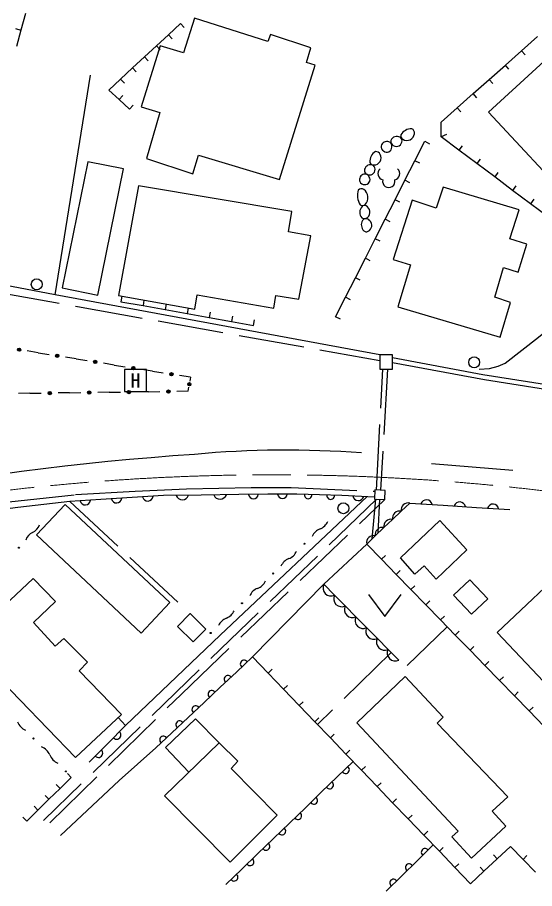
# Model space of a CAD drawing. Units: millimetres, scale not verified. Extents: x 40000 to 680000, y 20000 to 380000.
# Drawn here: x 479385 to 526638, y 260028 to 339575 of the extents above; entities that cross this region are included whole.
import ezdxf
from ezdxf.enums import TextEntityAlignment as Align

# ---------------------------------------------------------------- set-up
doc = ezdxf.new("R2010")
doc.units = ezdxf.units.MM
doc.header["$LTSCALE"] = 1000
doc.linetypes.add('CHAIN', pattern=[18.5, 12, -1.5, 3.5, -1.5])
doc.linetypes.add('DASHED', pattern=[7.5, 6, -1.5])
for name, color, linetype, lineweight in [('M-BGD', 7, 'Continuous', 25), ('M-BGD-EXST', 7, 'Continuous', 25), ('M-BMK', 2, 'CHAIN', 13)]:
    doc.layers.add(name, color=color, linetype=linetype, lineweight=lineweight)
doc.styles.add('ＭＳ ゴシック', font='')
doc.styles.get('ＭＳ ゴシック').set_extended_font_data('MS Gothic')

msp = doc.modelspace()

# ---------------------------------------------------------------- linework, layer by layer
at = {"layer": 'M-BGD'}
for p, q in [((480109, 339936), (479705, 338425)), ((493186, 337996), (494278, 339008)), ((494278, 339008), (494618, 338642)), ((479222, 338554), (479705, 338425)), ((479705, 338425), (479301, 336913)), ((492094, 336984), (493186, 337996)), ((493526, 337629), (493186, 337996)), ((525433, 336522), (526898, 337825)), ((491002, 335972), (492094, 336984)), ((492434, 336617), (492094, 336984)), ((523968, 335220), (525433, 336522)), ((525765, 336149), (525433, 336522)), ((489910, 334960), (491002, 335972)), ((491342, 335605), (491002, 335972)), ((488818, 333948), (489910, 334960)), ((490250, 334593), (489910, 334960)), ((522503, 333918), (523968, 335220)), ((524300, 334846), (523968, 335220)), ((487726, 332936), (488818, 333948)), ((489158, 333581), (488818, 333948)), ((521038, 332616), (522503, 333918)), ((522835, 333544), (522503, 333918)), ((488672, 332070), (487726, 332936)), ((519573, 331314), (521038, 332616)), ((521370, 332242), (521038, 332616)), ((489009, 332439), (488672, 332070)), ((489617, 331204), (488672, 332070)), ((489955, 331573), (489617, 331204)), ((518108, 330011), (519573, 331314)), ((519905, 330940), (519573, 331314)), ((518093, 328668), (518108, 330011)), ((518575, 328884), (518093, 328668)), ((519727, 327447), (518093, 328668)), ((515699, 326482), (516604, 328263)), ((516604, 328263), (517050, 328036)), ((520026, 327848), (519727, 327447)), ((521361, 326227), (519727, 327447)), ((485834, 326398), (483488, 314875)), ((489068, 325740), (485834, 326398)), ((514794, 324701), (515699, 326482)), ((516145, 326255), (515699, 326482)), ((521660, 326628), (521361, 326227)), ((522995, 325007), (521361, 326227)), ((486722, 314217), (489068, 325740)), ((523295, 325407), (522995, 325007)), ((513890, 322921), (514794, 324701)), ((515240, 324475), (514794, 324701)), ((524630, 323786), (522995, 325007)), ((524929, 324187), (524630, 323786)), ((526264, 322566), (524630, 323786)), ((526563, 322967), (526264, 322566)), ((512985, 321140), (513890, 322921)), ((514335, 322694), (513890, 322921)), ((527898, 321346), (526264, 322566)), ((512080, 319359), (512985, 321140)), ((513430, 320913), (512985, 321140)), ((511175, 317579), (512080, 319359)), ((512526, 319133), (512080, 319359)), ((510270, 315798), (511175, 317579)), ((511621, 317352), (511175, 317579)), ((482845, 314255), (476483, 315439)), ((509365, 314017), (510270, 315798)), ((510716, 315571), (510270, 315798)), ((483488, 314875), (486722, 314217)), ((488930, 314110), (488842, 313618)), ((488842, 313618), (490860, 313257)), ((490948, 313750), (490860, 313257)), ((508460, 312237), (509365, 314017)), ((509811, 313791), (509365, 314017)), ((490860, 313257), (492879, 312897)), ((492967, 313389), (492879, 312897)), ((492879, 312897), (494898, 312536)), ((494986, 313028), (494898, 312536)), ((497004, 312668), (496917, 312176)), ((494898, 312536), (496917, 312176)), ((496917, 312176), (498935, 311815)), ((499023, 312307), (498935, 311815)), ((500954, 311454), (501042, 311947)), ((508906, 312010), (508460, 312237)), ((498935, 311815), (500954, 311454)), ((481280, 308957), (480286, 309117)), ((481280, 308957), (482274, 308797)), ((513661, 308768), (512511, 308768)), ((512511, 308768), (512511, 307468)), ((513661, 307468), (513661, 308768)), ((484759, 308396), (483765, 308556)), ((484759, 308396), (485753, 308236)), ((488238, 307836), (487244, 307996)), ((488238, 307836), (489232, 307676)), ((491717, 307275), (490723, 307435)), ((491717, 307275), (492711, 307115)), ((512511, 307468), (513661, 307468)), ((495196, 306714), (494202, 306875)), ((495196, 306714), (495137, 306349)), ((494990, 305437), (495049, 305802)), ((480531, 305251), (479498, 305238)), ((480531, 305251), (481563, 305264)), ((484145, 305297), (483113, 305284)), ((484145, 305297), (485178, 305311)), ((487760, 305344), (486727, 305331)), ((487760, 305344), (488793, 305357)), ((491375, 305390), (490342, 305377)), ((491375, 305390), (492408, 305403)), ((494990, 305437), (493957, 305423)), ((517214, 298857), (524663, 298240)), ((496177, 295957), (492730, 295907)), ((499624, 296007), (496177, 295957)), ((502275, 296032), (499624, 296007)), ((504926, 296057), (502275, 296032)), ((506979, 295994), (504926, 296057)), ((509032, 295932), (506979, 295994)), ((512018, 295782), (509032, 295932)), ((512052, 296428), (512008, 295599)), ((512991, 296379), (512052, 296428)), ((512947, 295550), (512991, 296379)), ((487018, 295545), (484162, 295364)), ((489874, 295726), (487018, 295545)), ((492730, 295907), (489874, 295726)), ((512008, 295599), (512947, 295550)), ((515243, 295225), (514454, 294478)), ((515243, 295225), (518285, 295029)), ((483741, 295104), (481130, 292316)), ((493317, 286136), (483741, 295104)), ((514454, 294478), (513665, 293731)), ((518285, 295029), (521327, 294832)), ((521327, 294832), (524368, 294635)), ((513665, 293731), (512876, 292984)), ((512876, 292984), (512086, 292237)), ((481130, 292316), (490706, 283347)), ((512086, 292237), (511297, 291491)), ((512646, 290106), (511297, 291491)), ((513004, 290454), (512646, 290106)), ((513995, 288721), (512646, 290106)), ((514353, 289070), (513995, 288721)), ((515344, 287336), (513995, 288721)), ((520736, 288224), (519240, 286823)), ((522377, 286473), (520736, 288224)), ((508359, 286827), (507380, 287818)), ((515703, 287685), (515344, 287336)), ((516694, 285951), (515344, 287336)), ((509337, 285836), (508359, 286827)), ((519240, 286823), (520881, 285071)), ((520881, 285071), (522377, 286473)), ((490706, 283347), (493317, 286136)), ((510315, 284845), (509337, 285836)), ((517052, 286300), (516694, 285951)), ((518043, 284566), (516694, 285951)), ((495161, 285143), (493998, 283972)), ((496594, 283720), (495161, 285143)), ((511293, 283854), (510315, 284845)), ((518401, 284915), (518043, 284566)), ((519392, 283181), (518043, 284566)), ((493998, 283972), (495432, 282549)), ((495432, 282549), (496594, 283720)), ((512271, 282863), (511293, 283854)), ((519750, 283530), (519392, 283181)), ((513250, 281872), (512271, 282863)), ((520741, 281796), (519392, 283181)), ((514228, 280881), (513250, 281872)), ((521099, 282145), (520741, 281796)), ((522090, 280411), (520741, 281796)), ((499394, 279801), (500867, 281186)), ((502289, 279707), (500867, 281186)), ((502649, 280054), (502289, 279707)), ((522448, 280760), (522090, 280411)), ((523439, 279026), (522090, 280411)), ((497922, 278416), (499394, 279801)), ((503711, 278228), (502289, 279707)), ((523798, 279375), (523439, 279026)), ((496450, 277031), (497922, 278416)), ((504072, 278574), (503711, 278228)), ((524789, 277641), (523439, 279026)), ((505134, 276748), (503711, 278228)), ((525147, 277990), (524789, 277641)), ((526138, 276256), (524789, 277641)), ((494977, 275647), (496450, 277031)), ((505494, 277095), (505134, 276748)), ((506556, 275269), (505134, 276748)), ((526496, 276605), (526138, 276256)), ((527487, 274871), (526138, 276256)), ((489273, 274905), (488583, 275641)), ((493505, 274262), (494977, 275647)), ((506917, 275616), (506556, 275269)), ((507979, 273790), (506556, 275269)), ((489273, 274905), (487615, 273233)), ((492033, 272877), (493505, 274262)), ((508339, 274136), (507979, 273790)), ((509401, 272310), (507979, 273790)), ((487615, 273233), (485956, 271561)), ((509762, 272657), (509401, 272310)), ((510824, 270831), (509401, 272310)), ((510063, 271622), (508608, 270220)), ((483954, 270528), (484304, 270171)), ((511184, 271177), (510824, 270831)), ((512246, 269352), (510824, 270831)), ((484304, 270171), (483287, 269176)), ((508608, 270220), (507153, 268817)), ((512607, 269698), (512246, 269352)), ((483287, 269176), (482269, 268182)), ((482937, 269534), (483287, 269176)), ((513669, 267872), (512246, 269352)), ((482269, 268182), (481252, 267187)), ((481920, 268539), (482269, 268182)), ((507153, 268817), (505698, 267414)), ((514029, 268219), (513669, 267872)), ((480902, 267544), (481252, 267187)), ((505698, 267414), (504243, 266011)), ((515091, 266393), (513669, 267872)), ((480234, 266192), (479885, 266550)), ((481252, 267187), (480234, 266192)), ((515452, 266739), (515091, 266393)), ((504243, 266011), (502788, 264609)), ((516514, 264914), (515091, 266393)), ((516874, 265260), (516514, 264914)), ((517936, 263434), (516514, 264914)), ((502788, 264609), (501333, 263206)), ((515946, 262604), (517384, 264009)), ((518297, 263781), (517936, 263434)), ((519359, 261955), (517936, 263434)), ((524450, 263869), (523227, 262738)), ((525582, 262692), (524450, 263869)), ((501333, 263206), (499878, 261803)), ((514508, 261199), (515946, 262604)), ((523227, 262738), (522004, 261607)), ((522888, 263105), (523227, 262738)), ((525942, 263039), (525582, 262692)), ((526713, 261515), (525582, 262692)), ((499878, 261803), (498423, 260401)), ((519719, 262301), (519359, 261955)), ((520781, 260475), (519359, 261955)), ((521665, 261974), (522004, 261607)), ((513070, 259794), (514508, 261199)), ((522004, 261607), (520781, 260475))]:
    msp.add_line(p, q, dxfattribs=at)
at = {"layer": 'M-BGD', "linetype": 'DASHED'}
for p, q in [((512184, 296421), (512771, 307468)), ((513202, 307468), (512569, 296401)), ((484162, 295364), (495161, 285143)), ((512116, 295593), (511782, 291950)), ((512349, 292486), (512494, 295573)), ((518651, 283941), (514990, 280411)), ((513522, 281596), (506800, 275016))]:
    msp.add_line(p, q, dxfattribs=at)
at = {"layer": 'M-BGD'}
for points in [[(536921, 346693), (534224, 344336), (535487, 342902), (522425, 330933), (530303, 322447), (538520, 329828), (537557, 330881), (542470, 335307), (539287, 339044), (543348, 342721), (539880, 346721)], [(512511, 308768), (482845, 314255), (486048, 334309)], [(513661, 308521), (521896, 306977), (545988, 303182), (560656, 323109), (560828, 324756), (554525, 331027), (553429, 330823), (550310, 328276)], [(521584, 307450), (522528, 307525), (523310, 307736), (523956, 308009), (526999, 310381), (534435, 316464)], [(513661, 308074), (522058, 306522), (553952, 301471), (560425, 300447)], [(511337, 295816), (497917, 283160), (489273, 274905)], [(500867, 281186), (507380, 287818), (511297, 291491)], [(483320, 264879), (488690, 269889), (492033, 272877)]]:
    msp.add_lwpolyline(points, dxfattribs=at)
for points in [[(492422, 336975), (490689, 331401), (492403, 330901), (491177, 326689), (495423, 325282), (495945, 327007), (503324, 324771), (506601, 335220), (505806, 335469), (506209, 336810), (502502, 338007), (502262, 337365), (495566, 339510), (494553, 336352)], [(490451, 324196), (488620, 314193), (495604, 312948), (495813, 314240), (502808, 313024), (503001, 314180), (505087, 313834), (506193, 319638), (504140, 319992), (504464, 321854)], [(514133, 313160), (523499, 310392), (524422, 313545), (522994, 314033), (523795, 316734), (525137, 316324), (525935, 318857), (524388, 319367), (525215, 322013), (518270, 324071), (517632, 322167), (515441, 322895), (513710, 317459), (515300, 316978)], [(517968, 293633), (520457, 290955), (517656, 288283), (516563, 289504), (515707, 288746), (514385, 290227)], [(530250, 290055), (523219, 283407), (533277, 272778), (536358, 275568), (535743, 276310), (536833, 277348), (536002, 278283), (539250, 281315), (534208, 286522), (535143, 287432), (533426, 289201), (532195, 288018)], [(474561, 282479), (480813, 288342), (482859, 286228), (480870, 284311), (482845, 282150), (483623, 282870), (485785, 280708), (485021, 279901), (488884, 275923), (484690, 271989)], [(514812, 279386), (510385, 275155), (519659, 265283), (519063, 264740), (520871, 262812), (524016, 265739), (522755, 267090), (524196, 268396), (517739, 275138), (518279, 275667)], [(497809, 273351), (492812, 268495), (498835, 262447), (503113, 266725), (498907, 271003), (499532, 271648)]]:
    msp.add_lwpolyline(points, close=True, dxfattribs=at)
at = {"layer": 'M-BGD', "linetype": 'DASHED'}
for points in [[(418631, 325001), (447753, 319745), (484877, 313180), (512511, 308250)], [(436810, 285690), (444398, 288013), (448836, 289202), (452404, 290124), (457545, 291397), (464932, 292971), (471078, 294110), (474127, 294746), (478615, 295349), (484695, 296002), (490138, 296304), (494845, 296538), (500757, 296639), (504408, 296639), (512046, 296322)], [(484162, 295364), (479426, 294820), (474657, 294247), (468828, 293082), (457339, 290707), (450026, 288906), (441398, 286489), (437001, 285092)], [(512206, 295589), (496001, 280013), (481759, 266236)], [(482350, 266025), (494366, 277789), (512947, 295550)], [(497809, 273351), (495646, 275527), (492921, 272920), (495044, 270664)]]:
    msp.add_lwpolyline(points, dxfattribs=at)
at = {"layer": 'M-BGD'}
for centre, radius in [((479540, 309237), 150), ((479540, 309237), 99), ((479540, 309237), 49), ((483019, 308677), 150), ((483019, 308677), 99), ((483019, 308677), 49), ((486498, 308116), 150), ((486498, 308116), 99), ((486498, 308116), 49), ((489977, 307555), 150), ((489977, 307555), 99), ((489977, 307555), 49), ((493457, 306995), 150), ((493457, 306995), 99), ((493457, 306995), 49), ((485953, 305321), 150), ((489568, 305367), 150), ((489568, 305367), 99), ((493183, 305413), 150), ((493183, 305413), 99), ((493183, 305413), 49), ((495093, 306076), 150), ((495093, 306076), 99), ((495093, 306076), 49), ((482338, 305274), 150), ((482338, 305274), 99), ((482338, 305274), 49), ((485953, 305321), 99), ((485953, 305321), 49), ((489568, 305367), 49), ((479522, 291156), 50), ((505608, 291512), 50), ((502755, 288796), 50), ((499901, 286080), 50), ((497047, 283365), 50), ((480861, 273736), 50), ((483814, 270728), 50)]:
    msp.add_circle(centre, radius, dxfattribs=at)
for centre, radius, start, end in [((515386, 328285), 1122, 88.32155, 150.262), ((515225, 329019), 434, 351.68383, 63.43379), ((514044, 328127), 586, 60.06575, 157.58225), ((514185, 328320), 348, 359.3513, 64.3626), ((514748, 328760), 346, 166.33994, 245.33805), ((514967, 329032), 691, 238.2424, 353.66739), ((512992, 327731), 380, 165.31149, 246.47338), ((513163, 327688), 556, 72.60148, 165.41271), ((513206, 327834), 404, 344.35582, 72.22616), ((513968, 328283), 470, 171.83673, 239.7266), ((514010, 328319), 523, 237.66863, 359.66144), ((512622, 326417), 1043, 120.13898, 184.46183), ((511969, 326760), 651, 269.1796, 28.47758), ((512139, 326873), 448, 26.06954, 95.20169), ((513136, 327733), 459, 229.87266, 359.01685), ((511916, 326464), 357, 200.89958, 277.06634), ((511645, 325577), 550, 91.02304, 191.81255), ((511542, 325679), 486, 206.2262, 271.63101), ((511568, 325687), 493, 268.63952, 34.65887), ((511673, 325769), 360, 33.46101, 96.0732), ((511162, 324762), 520, 103.92704, 200.08228), ((511042, 324717), 392, 199.90025, 278.16906), ((511135, 324864), 416, 18.96175, 103.71659), ((511168, 324757), 434, 260.63456, 33.88176), ((511951, 323330), 1508, 161.19822, 214.47265), ((510806, 323555), 384, 54.32967, 137.28892), ((510528, 323137), 886, 314.52035, 55.44634), ((511425, 321778), 757, 136.22208, 221.50493), ((510914, 322707), 309, 228.2845, 319.3122), ((511108, 322098), 307, 63.19285, 138.48309), ((510920, 321791), 666, 313.86482, 60.73633), ((511536, 320637), 730, 147.3567, 227.82841), ((511099, 321614), 415, 234.47772, 312.98517), ((511227, 320834), 363, 46.13369, 147.19646), ((511193, 320592), 579, 306.88844, 60.49433), ((511278, 320345), 340, 227.13525, 320.58572), ((503968, 208986), 91078, 85.67622, 95.28786), ((513380, 40289), 259997, 93.92697, 107.92258), ((494450, 296145), 613, 201.14077, 340.51357), ((497897, 296195), 613, 201.14122, 340.5131), ((500949, 296063), 444, 186.2252, 354.8512), ((503600, 296088), 444, 186.22519, 354.85121), ((505951, 295972), 346, 169.39108, 7.13776), ((508004, 295910), 346, 169.38967, 7.13918), ((485584, 295539), 484, 193.65776, 353.59427), ((488440, 295720), 484, 193.65769, 353.59554), ((491296, 295901), 484, 193.65769, 353.59554), ((510531, 295967), 510, 189.60121, 344.63613), ((515084, 294603), 642, 75.61401, 191.22864), ((516756, 295005), 523, 9.86695, 162.73471), ((519798, 294808), 523, 9.86758, 162.73415), ((522840, 294611), 523, 9.86695, 162.73471), ((514295, 293856), 642, 75.61417, 191.22924), ((506591, 294051), 1262, 290.61783, 336.54158), ((513505, 293110), 642, 75.613, 191.23041), ((480304, 293607), 1153, 294.10767, 342.19342), ((507480, 291688), 1262, 110.61922, 156.54104), ((512716, 292363), 642, 75.61352, 191.22917), ((481246, 291503), 1153, 114.10904, 162.19286), ((511927, 291616), 642, 75.61401, 191.22864), ((503737, 291335), 1262, 290.61998, 336.53863), ((504626, 288972), 1262, 110.62076, 156.5395), ((500883, 288620), 1262, 290.62099, 336.53842), ((501772, 286257), 1262, 110.61922, 156.54104), ((508037, 287488), 735, 153.25995, 295.99462), ((509015, 286497), 735, 153.25879, 295.99521), ((509993, 285506), 735, 153.25918, 295.9954), ((498030, 285904), 1262, 290.61945, 336.53996), ((510971, 284515), 735, 153.25918, 295.9954), ((498919, 283541), 1262, 110.61922, 156.54104), ((511949, 283523), 735, 153.25879, 295.99521), ((512928, 282532), 735, 153.25918, 295.9954), ((513906, 281541), 735, 153.259, 295.99499), ((500091, 280536), 342, 33.45967, 233.04022), ((498618, 279151), 342, 33.45751, 233.03998), ((497146, 277766), 342, 33.45922, 233.03951), ((495674, 276381), 342, 33.46018, 233.03854), ((480709, 275802), 1438, 202.97893, 245.96301), ((494201, 274996), 342, 33.46018, 233.03854), ((488449, 274064), 393, 224.1397, 46.30517), ((492729, 273611), 342, 33.45967, 233.04022), ((481014, 271671), 1438, 22.97743, 65.96451), ((483662, 272794), 1438, 202.97871, 245.96401), ((486790, 272392), 393, 224.13972, 46.30515), ((509376, 270879), 342, 214.15169, 53.75172), ((507921, 269476), 342, 214.15339, 53.75124), ((506466, 268074), 342, 214.15219, 53.75004), ((505011, 266671), 342, 214.15389, 53.74956), ((503556, 265268), 342, 214.15339, 53.75124), ((502101, 263866), 342, 214.15237, 53.75226), ((516623, 263349), 340, 34.23177, 234.43321), ((500646, 262463), 342, 214.15437, 53.75026), ((515185, 261944), 340, 34.23125, 234.43493), ((499191, 261060), 342, 214.15288, 53.75058), ((513747, 260539), 340, 34.23177, 234.43321)]:
    msp.add_arc(centre, radius, start, end, dxfattribs=at)
at = {"layer": 'M-BGD-EXST'}
for p, q in [((511450, 286883), (512950, 284883)), ((512950, 284883), (514450, 286883))]:
    msp.add_line(p, q, dxfattribs=at)
msp.add_lwpolyline([(489172, 305422), (491172, 305422), (491172, 307422), (489172, 307422)], close=True, dxfattribs=at)
for centre in [(481156, 315200), (521117, 308084), (509174, 294758)]:
    msp.add_circle(centre, 500, dxfattribs=at)
for centre, radius, start, end in [((512894, 325307), 576, 130.60099, 257.4715), ((513744, 325307), 576, 282.53007, 49.39745), ((513319, 324611), 566, 166.31445, 13.68555)]:
    msp.add_arc(centre, radius, start, end, dxfattribs=at)
at = {"layer": 'M-BMK'}
msp.add_arc((502765, 88457), 209355, 80.80484, 98.8717, dxfattribs=at)

# ---------------------------------------------------------------- texts
at = {"layer": 'M-BGD-EXST', "style": 'ＭＳ ゴシック'}
msp.add_text('H', height=1320, dxfattribs=at).set_placement((490172, 306422), align=Align.MIDDLE_CENTER)

doc.saveas('drawing.dxf')
